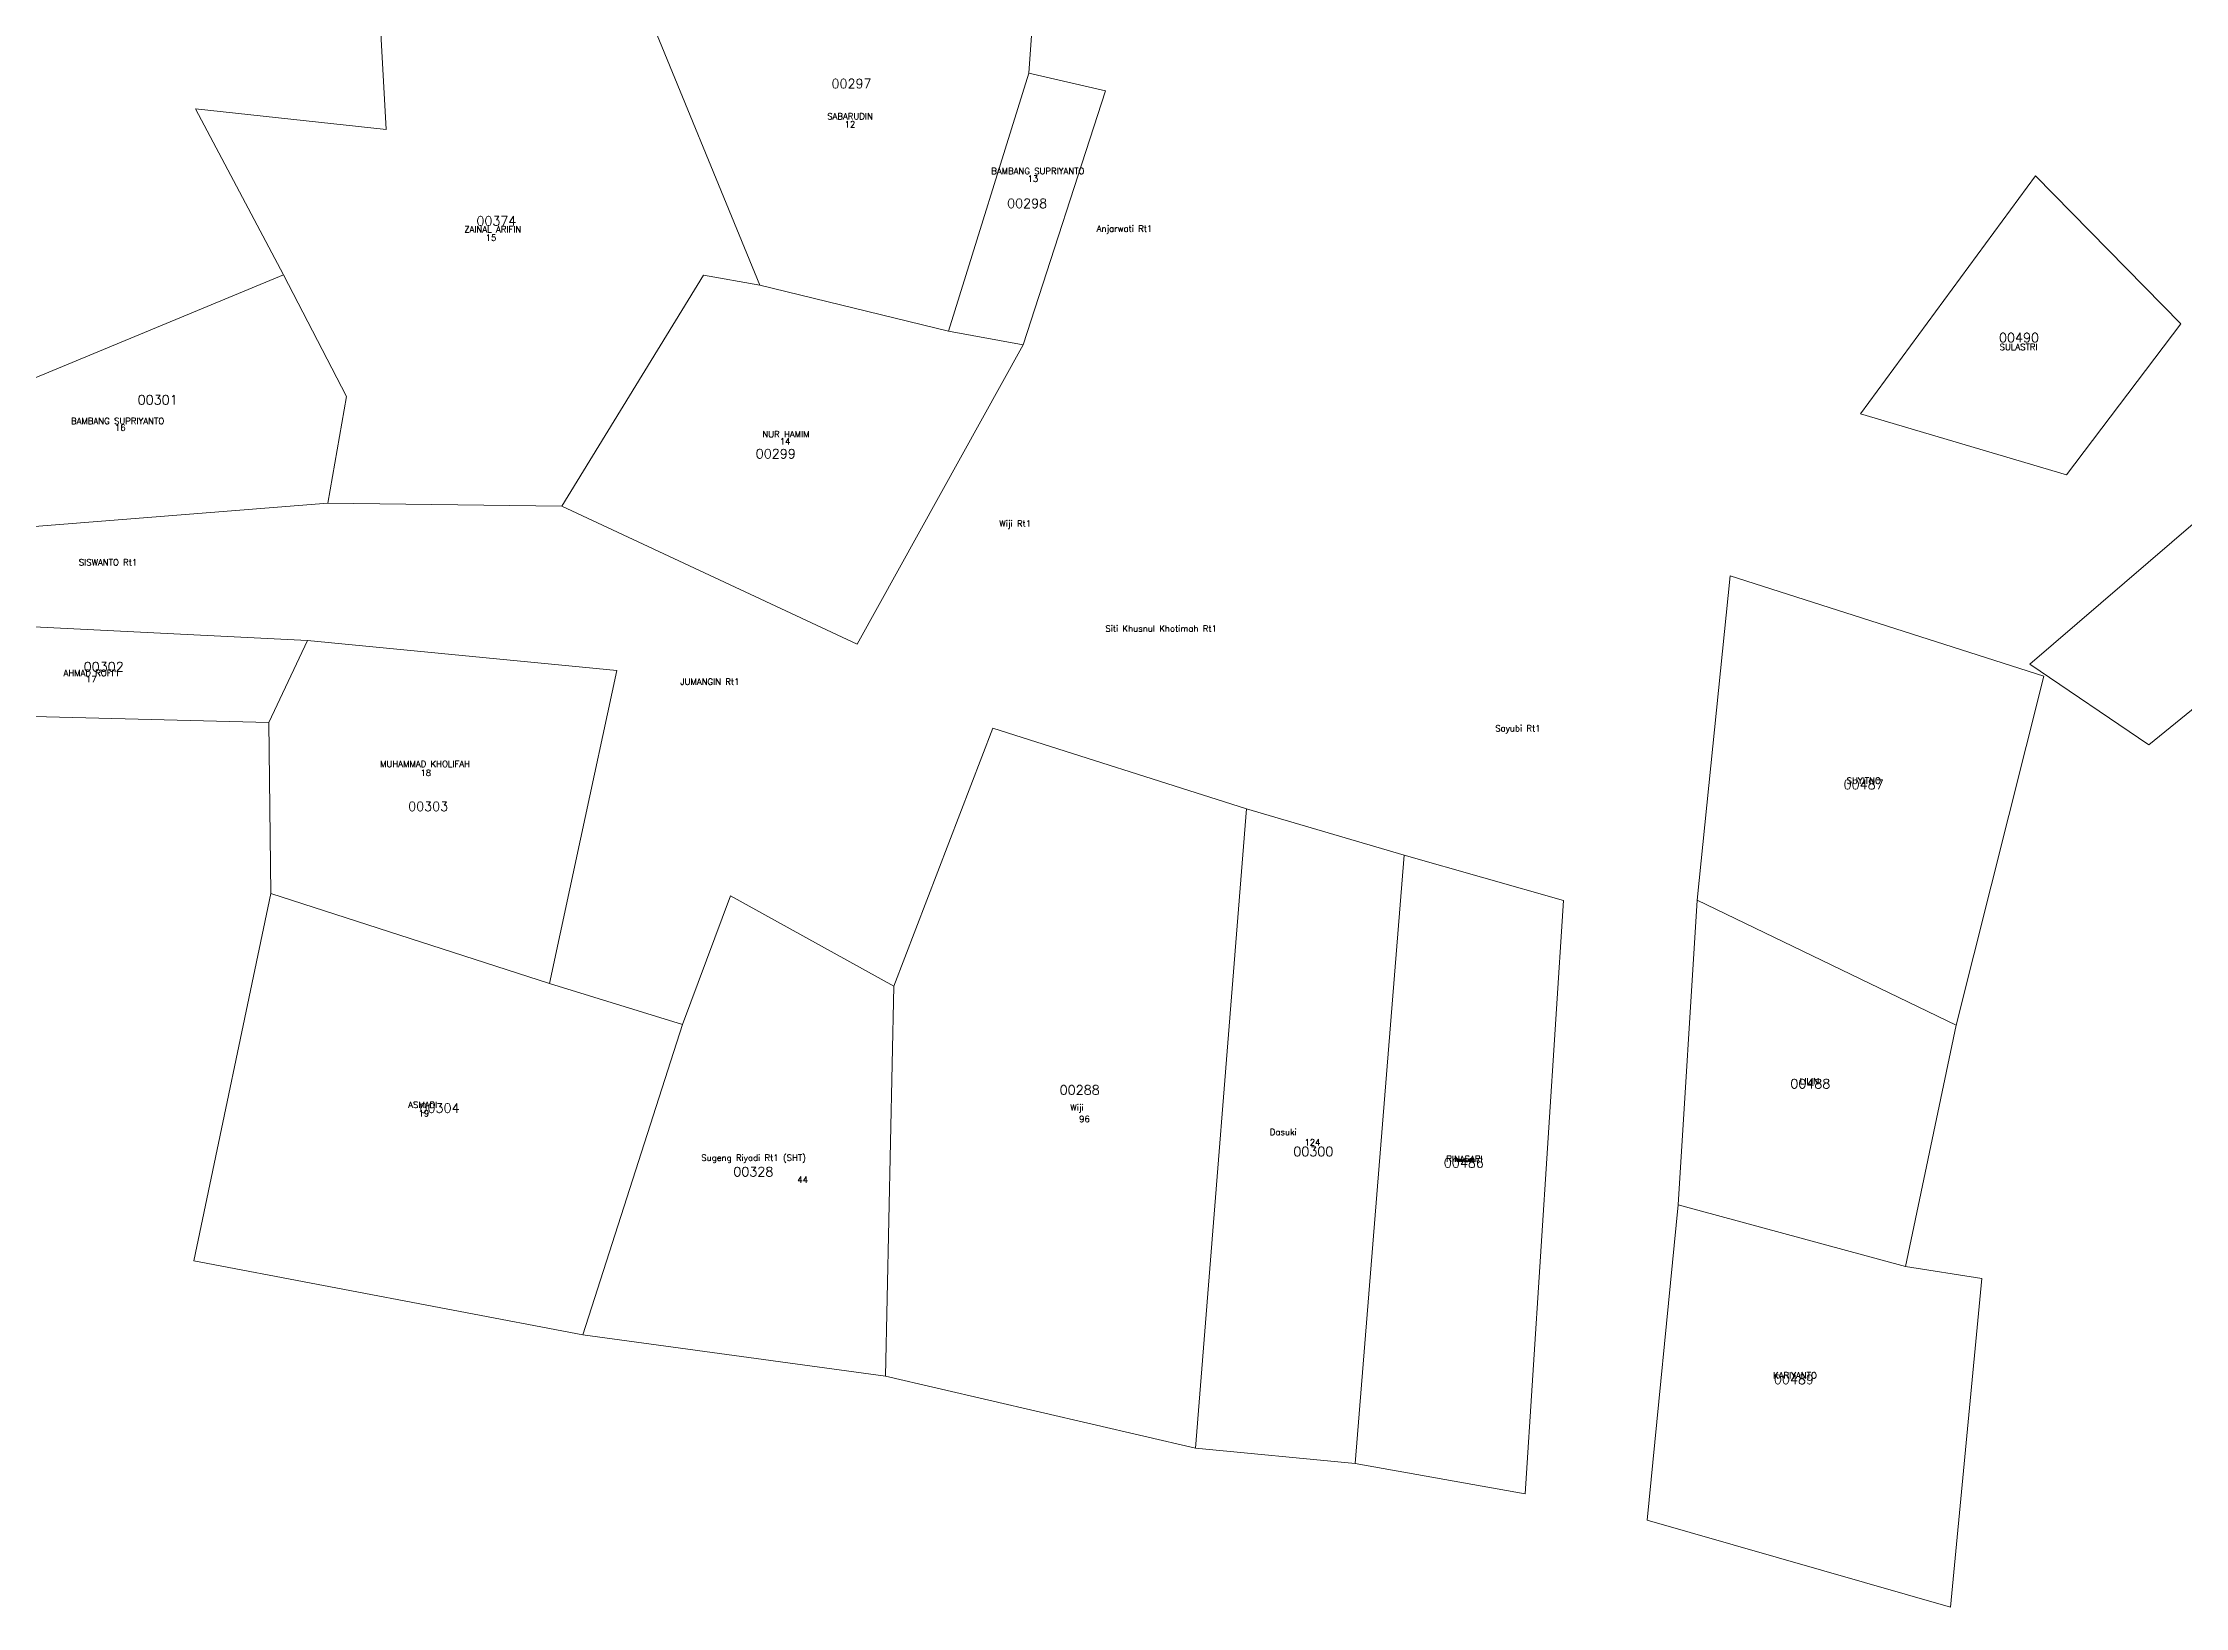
# Model space of a CAD drawing. Header units: inches. Extents: x 127149 to 132166, y 1065498 to 1071385.
# Drawn here: x 129194 to 129882, y 1066237 to 1066739 of the extents above; entities that cross this region are included whole.
import ezdxf
from ezdxf.enums import TextEntityAlignment as Align

# ---------------------------------------------------------------- set-up
doc = ezdxf.new("R2010")
doc.units = ezdxf.units.IN
doc.header["$MEASUREMENT"] = 0
for name, color, linetype in [('020100', 7, 'Continuous'), ('080201', 7, 'Continuous'), ('tn_lai', 7, 'Continuous')]:
    doc.layers.add(name, color=color, linetype=linetype)
doc.styles.add('romans', font='romans.shx')

msp = doc.modelspace()

# ---------------------------------------------------------------- linework, layer by layer
at = {"layer": '020100', "lineweight": 0}
for points in [[(129485.17, 1066646.48), (129510.96, 1066729.31), (129516.16, 1066801.46), (129482.08, 1066793.07), (129484.04, 1066769.83), (129463.62, 1066760.77), (129385.74, 1066755.93), (129424.59, 1066661.25), (129485.17, 1066646.48)], [(129285.9, 1066591.23), (129361.07, 1066590.23), (129406.54, 1066664.46), (129424.59, 1066661.25), (129385.74, 1066755.93), (129301.36, 1066769.32), (129304.6, 1066711.26), (129243.34, 1066717.89), (129271.63, 1066664.6), (129291.81, 1066625.45), (129285.9, 1066591.23)], [(129509.23, 1066642.09), (129535.63, 1066723.64), (129510.96, 1066729.31), (129485.17, 1066646.48), (129509.23, 1066642.09)], [(129881.01, 1066648.86), (129834.26, 1066696.32), (129778.11, 1066619.93), (129844.28, 1066600.33), (129881.01, 1066648.86)], [(129271.63, 1066664.6), (129148.37, 1066613.51), (129153.83, 1066580.73), (129285.9, 1066591.23), (129291.81, 1066625.45), (129271.63, 1066664.6)], [(129424.59, 1066661.25), (129406.54, 1066664.46), (129361.07, 1066590.23), (129455.85, 1066546), (129509.23, 1066642.09), (129485.17, 1066646.48), (129424.59, 1066661.25)], [(129923.69, 1066617.86), (129832.5, 1066539.55), (129870.75, 1066513.62), (129906.11, 1066542.41), (129930.18, 1066507.77), (129948.84, 1066519.5), (129933.91, 1066566.04), (129923.69, 1066617.86)], [(129808.8, 1066423.62), (129836.95, 1066535.72), (129736.29, 1066567.94), (129725.64, 1066463.75), (129808.8, 1066423.62)], [(129266.88, 1066520.77), (129279.37, 1066547.08), (129152.66, 1066553.44), (129153.44, 1066523.74), (129266.88, 1066520.77)], [(129279.37, 1066547.08), (129266.88, 1066520.77), (129267.59, 1066465.89), (129357.01, 1066436.94), (129366.99, 1066483.32), (129378.66, 1066537.53), (129279.37, 1066547.08)], [(129464.96, 1066310.94), (129564.52, 1066287.81), (129580.95, 1066493.07), (129499.48, 1066518.96), (129467.63, 1066436.12), (129464.96, 1066310.94)], [(129564.52, 1066287.81), (129615.83, 1066282.83), (129631.53, 1066478.21), (129580.95, 1066493.07), (129564.52, 1066287.81)], [(129682.75, 1066463.68), (129631.53, 1066478.21), (129615.83, 1066282.83), (129670.42, 1066273.14), (129682.75, 1066463.68)], [(129267.59, 1066465.89), (129242.85, 1066347.98), (129367.81, 1066324.2), (129399.74, 1066423.8), (129357.01, 1066436.94), (129267.59, 1066465.89)], [(129467.63, 1066436.12), (129415.14, 1066465.11), (129399.74, 1066423.8), (129367.81, 1066324.2), (129464.96, 1066310.94), (129467.63, 1066436.12)], [(129792.6, 1066346.14), (129808.8, 1066423.62), (129725.64, 1066463.75), (129719.53, 1066365.88), (129792.6, 1066346.14)], [(129792.6, 1066346.14), (129719.53, 1066365.88), (129709.59, 1066264.7), (129807.05, 1066236.73), (129817.08, 1066342.23), (129792.6, 1066346.14)]]:
    msp.add_lwpolyline(points, dxfattribs=at)

# ---------------------------------------------------------------- texts
at = {"lineweight": 0, "style": 'romans'}
for s, p in [('SABARUDIN', (129453.58, 1066714.46)), ('12', (129453.55, 1066711.91)), ('BAMBANG SUPRIYANTO', (129513.89, 1066696.87)), ('13', (129512.31, 1066694.45)), ('ZAINAL ARIFIN', (129338.85, 1066678.16)), ('15', (129338.27, 1066675.47)), ('SULASTRI', (129828.88, 1066640.39)), ('BAMBANG SUPRIYANTO', (129218.35, 1066616.61)), ('16', (129219.22, 1066614.5)), ('NUR HAMIM', (129433, 1066612.38)), ('14', (129432.75, 1066610.07)), ("AHMAD ROFI'I", (129209.8, 1066535.69)), ('17', (129209.92, 1066533.72)), ('MUHAMMAD KHOLIFAH', (129317.1, 1066506.51)), ('18', (129317.32, 1066503.64)), ('SUYITNO', (129779.15, 1066501.15)), ('LILIN', (129761.73, 1066404.64)), ('ASMADI', (129316.36, 1066397.04)), ('Wiji', (129526.49, 1066396.19)), ('19', (129316.69, 1066394.3)), ('96', (129528.86, 1066392.45)), ('Dasuki', (129592.7, 1066388.29)), ('124', (129602.09, 1066384.99)), ('Sugeng Riyadi Rt1 (SHT)', (129422.6, 1066380.04)), ('RINASARI', (129650.89, 1066379.7)), ('44', (129438.38, 1066372.97)), ('KARIYANTO', (129757.05, 1066310.14))]:
    msp.add_text(s, height=2, dxfattribs=at).set_placement(p, align=Align.CENTER)
at = {"layer": '080201', "lineweight": 0, "style": 'romans'}
for s, p in [('00297', (129454.05, 1066724.45)), ('00298', (129510.45, 1066685.98)), ('00374', (129340.02, 1066680.34)), ('00490', (129829.01, 1066642.88)), ('00301', (129231.23, 1066622.93)), ('00299', (129429.72, 1066605.6)), ('00302', (129213.89, 1066537.21)), ('00487', (129779.1, 1066499.4)), ('00303', (129318.09, 1066492.35)), ('00488', (129761.98, 1066403.3)), ('00304', (129321.74, 1066395.49)), ('00288', (129527.33, 1066401.3)), ('00300', (129602.38, 1066381.54)), ('00328', (129422.52, 1066375.04)), ('00486', (129650.7, 1066377.89)), ('00489', (129756.72, 1066308.36))]:
    msp.add_text(s, height=3, dxfattribs=at).set_placement(p, align=Align.CENTER)
at = {"layer": 'tn_lai', "lineweight": 0, "style": 'romans'}
for s, height, p in [('Anjarwati Rt1', 2, (129541.73, 1066678.41)), ('Wiji Rt1', 2, (129506.64, 1066583.7)), ('Wiji Rt1', 2, (129506.64, 1066583.7)), ('SISWANTO Rt1', 2, (129215.27, 1066571.23)), ('Siti Khusnul Khotimah Rt1', 2, (129553.5, 1066549.98)), ('Siti Khusnul Khotimah Rt1', 2, (129553.5, 1066549.98)), ('JUMANGIN Rt1', 2, (129408.57, 1066532.9)), ('Sayubi Rt1', 2, (129668.07, 1066517.95)), ('Sayubi Rt1', 2, (129668.07, 1066517.95)), ('RINASARI', 1, (129650.89, 1066379.7))]:
    msp.add_text(s, height=height, dxfattribs=at).set_placement(p, align=Align.CENTER)

doc.saveas('drawing.dxf')
